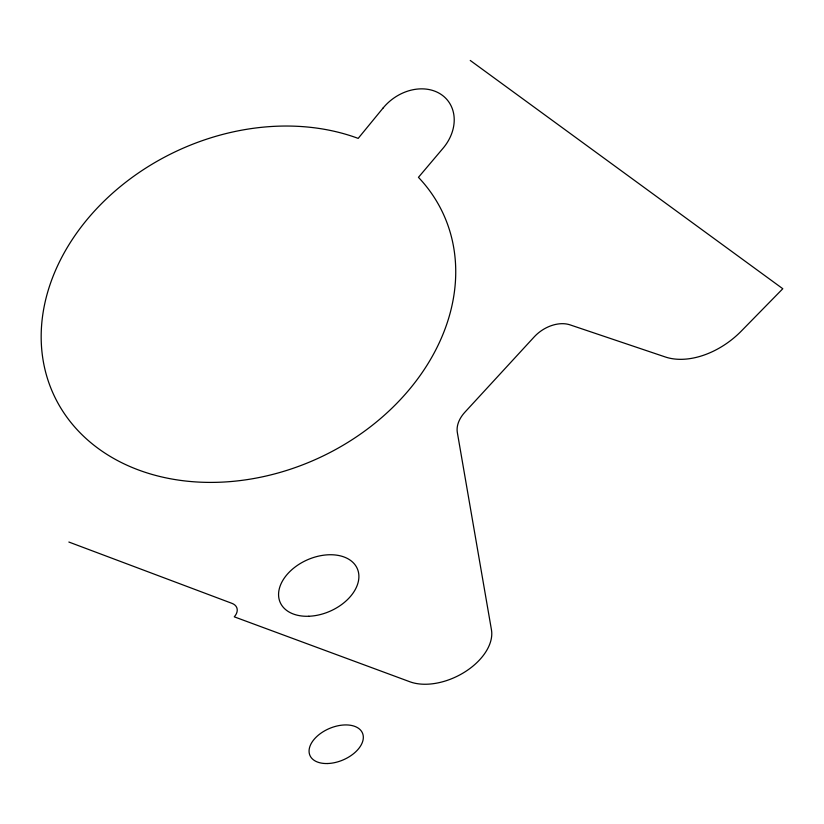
<?xml version="1.0" encoding="UTF-8"?>
<svg xmlns="http://www.w3.org/2000/svg" width="824" height="824" viewBox="0 0 824 824"><rect width="100%" height="100%" fill="white"/><g stroke="black" fill="none" stroke-linecap="round" stroke-linejoin="round"><path stroke-width="1.24" d="M68.866 542.038L232.059 603.395A14.255 9.527 -20.7 0 1 234.263 616.826L409.878 681.767A52.097 32.342 -26.2 0 0 465.148 671.776A52.097 32.342 -26.2 0 0 491.454 629.824L457.33 432.487A29.489 20.497 -30.8 0 1 464.891 412.206L534.199 336.903A30.354 21.29 -34.2 0 1 570.043 324.862L665.359 356.988A68.279 45.65 -38 0 0 741.291 331.094L782.8 288.73L470.247 60.451M383.078 108.037L358.183 138.391A214.755 169.105 -25.1 0 0 44.115 306.806A214.755 169.105 -25.1 0 0 293.735 468.094A214.755 169.105 -25.1 0 0 418.448 177.335L443.044 148.268A43.94 35.525 -38.4 0 0 441.149 94.451A43.94 35.525 -38.4 0 0 383.078 108.037M308.815 616.259A42.096 28.078 -23.7 0 0 357.4 568.879A42.096 28.078 -23.7 0 0 289.976 571.423A42.096 28.078 -23.7 0 0 308.815 616.259M327.602 763.529A28.552 17.149 -22.9 0 0 362.776 733.865A28.552 17.149 -22.9 0 0 318.198 735.296A28.552 17.149 -22.9 0 0 327.602 763.529"/></g></svg>
